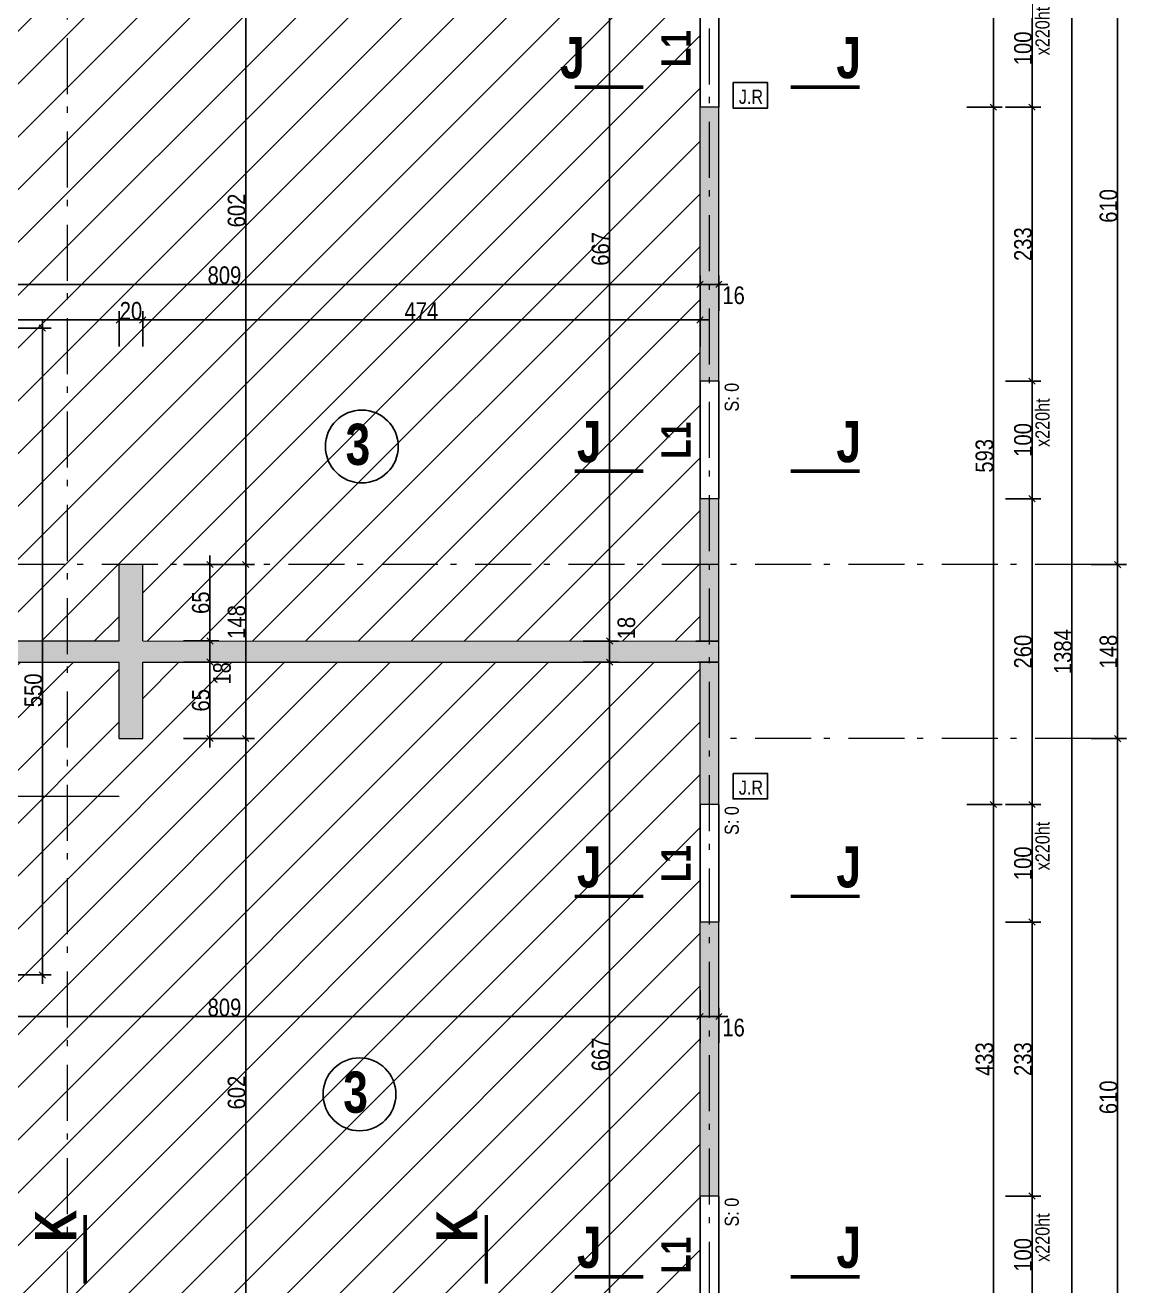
# Model space of a CAD drawing. Header units: centimetres. Extents: x -31 to 9059, y 2319 to 6519.
# Drawn here: x 7041 to 7980, y 3678 to 4750 of the extents above; entities that cross this region are included whole.
import ezdxf
from ezdxf.enums import TextEntityAlignment as Align

# ---------------------------------------------------------------- set-up
doc = ezdxf.new("R2010")
doc.units = ezdxf.units.CM
doc.header["$LTSCALE"] = 12.7
doc.header["$PDMODE"] = 1
doc.header["$PDSIZE"] = -2
doc.linetypes.add('Style de ligne -6', pattern=[2.08328, 1.25, -0.41656, 0.13886, -0.27786])
for name, color, linetype in [('01_cote_gen', 4, 'Continuous'), ('01_linteaux', 2, 'Continuous'), ('01_poch_BN', 9, 'Continuous'), ('01_poch_murs', 253, 'Continuous'), ('01_poch_poteaux', 250, 'Continuous'), ('01_texte', 230, 'Continuous'), ('AA_COTES', 2, 'Continuous')]:
    doc.layers.add(name, color=color, linetype=linetype)
doc.layers.add('01_murs_coup', color=5, linetype='Continuous', lineweight=60)
doc.layers.add('B Général', color=7, linetype='Continuous', lineweight=5)
doc.styles.add('ARIAL NA', font='ARIALN.TTF')
doc.styles.add('impact', font='impact.ttf')
doc.styles.add('STYLE2', font='ARIALN.TTF')
doc.dimstyles.new('JB50', dxfattribs={"dimscale": 0.1, "dimtxt": 150, "dimasz": 15, "dimexe": 0.1, "dimexo": 0.1, "dimgap": 0.09, "dimtad": 1, "dimdec": 1, "dimdsep": 46, "dimtxsty": 'STYLE2', "dimblk1": 'BOND_G', "dimblk2": 'BOND_D', "dimsah": 1, "dimcen": 1.5, "dimdle": 0.01, "dimse1": 1, "dimse2": 1, "dimclrd": 4, "dimclre": 2, "dimclrt": 6, "dimazin": 2, "dimtfac": 2.333333, "dimtdec": 1, "dimtix": 1, "dimtmove": 2, "dimatfit": 3, "dimldrblk": 'BOND_G', "dimfxl": 1, "dimtolj": 1, "dimtzin": 0, "dimarcsym": 0})

# ---------------------------------------------------------------- blocks, each defined once
blk = doc.blocks.new('BOND_G')
at = {"layer": 'AA_COTES', "color": 0}
for p, q in [((0, -5), (0, 15)), ((5, 0), (-5, 0)), ((1.77, 1.77), (-1.77, -1.77))]:
    blk.add_line(p, q, dxfattribs=at)
blk = doc.blocks.new('BOND_D')
at = {"layer": 'AA_COTES', "color": 0}
for p, q in [((5, 0), (-5, 0)), ((-1.77, -1.77), (1.77, 1.77)), ((0, 5), (0, -15))]:
    blk.add_line(p, q, dxfattribs=at)
blk = doc.blocks.new('*D1116')
at = {"layer": '01_cote_gen', "color": 4, "lineweight": -2, "transparency": 16777216}
blk.add_line((7897.4, 4778.8), (7897.4, 4681.8), dxfattribs=at)
at = {"layer": 'Defpoints', "color": 0, "transparency": 16777216}
for p in [(7725.4, 4780.3), (7725.4, 4680.3), (7897.4, 4680.3)]:
    blk.add_point(p, dxfattribs=at)
at = {"layer": '01_cote_gen', "color": 4, "lineweight": -2, "transparency": 16777216, "xscale": 1.5, "yscale": 1.5, "zscale": 1.5}
for name, p, rotation in [('BOND_G', (7897.4, 4780.3), 90), ('BOND_D', (7897.4, 4680.3), 270)]:
    blk.add_blockref(name, p, dxfattribs=dict(at, rotation=rotation))
at = {"layer": '01_cote_gen', "color": 6, "transparency": 16777216, "insert": (7889.7, 4730.3), "char_height": 15, "attachment_point": 5, "rotation": 90, "style": 'STYLE2'}
blk.add_mtext('\\A1;100', dxfattribs=at)
blk = doc.blocks.new('*D1117')
at = {"layer": '01_cote_gen', "color": 4, "lineweight": -2, "transparency": 16777216}
blk.add_line((7897.4, 4678.8), (7897.4, 4448.8), dxfattribs=at)
at = {"layer": 'Defpoints', "color": 0, "transparency": 16777216}
for p in [(7725.4, 4680.3), (7725.4, 4447.3), (7897.4, 4447.3)]:
    blk.add_point(p, dxfattribs=at)
at = {"layer": '01_cote_gen', "color": 4, "lineweight": -2, "transparency": 16777216, "xscale": 1.5, "yscale": 1.5, "zscale": 1.5}
for name, p, rotation in [('BOND_G', (7897.4, 4680.3), 90), ('BOND_D', (7897.4, 4447.3), 270)]:
    blk.add_blockref(name, p, dxfattribs=dict(at, rotation=rotation))
at = {"layer": '01_cote_gen', "color": 6, "transparency": 16777216, "insert": (7889.7, 4563.8), "char_height": 15, "attachment_point": 5, "rotation": 90, "style": 'STYLE2'}
blk.add_mtext('\\A1;233', dxfattribs=at)
blk = doc.blocks.new('*D1118')
at = {"layer": '01_cote_gen', "color": 4, "lineweight": -2, "transparency": 16777216}
blk.add_line((7897.4, 4445.8), (7897.4, 4348.8), dxfattribs=at)
at = {"layer": 'Defpoints', "color": 0, "transparency": 16777216}
for p in [(7725.4, 4447.3), (7725.4, 4347.3), (7897.4, 4347.3)]:
    blk.add_point(p, dxfattribs=at)
at = {"layer": '01_cote_gen', "color": 4, "lineweight": -2, "transparency": 16777216, "xscale": 1.5, "yscale": 1.5, "zscale": 1.5}
for name, p, rotation in [('BOND_G', (7897.4, 4447.3), 90), ('BOND_D', (7897.4, 4347.3), 270)]:
    blk.add_blockref(name, p, dxfattribs=dict(at, rotation=rotation))
at = {"layer": '01_cote_gen', "color": 6, "transparency": 16777216, "insert": (7889.7, 4397.3), "char_height": 15, "attachment_point": 5, "rotation": 90, "style": 'STYLE2'}
blk.add_mtext('\\A1;100', dxfattribs=at)
blk = doc.blocks.new('*D1119')
at = {"layer": '01_cote_gen', "color": 4, "lineweight": -2, "transparency": 16777216}
blk.add_line((7897.4, 4345.8), (7897.4, 4088.8), dxfattribs=at)
at = {"layer": 'Defpoints', "color": 0, "transparency": 16777216}
for p in [(7725.4, 4347.3), (7717.4, 4087.3), (7897.4, 4087.3)]:
    blk.add_point(p, dxfattribs=at)
at = {"layer": '01_cote_gen', "color": 4, "lineweight": -2, "transparency": 16777216, "xscale": 1.5, "yscale": 1.5, "zscale": 1.5}
for name, p, rotation in [('BOND_G', (7897.4, 4347.3), 90), ('BOND_D', (7897.4, 4087.3), 270)]:
    blk.add_blockref(name, p, dxfattribs=dict(at, rotation=rotation))
at = {"layer": '01_cote_gen', "color": 6, "transparency": 16777216, "insert": (7889.7, 4217.3), "char_height": 15, "attachment_point": 5, "rotation": 90, "style": 'STYLE2'}
blk.add_mtext('\\A1;260', dxfattribs=at)
blk = doc.blocks.new('*D1120')
at = {"layer": '01_cote_gen', "color": 4, "lineweight": -2, "transparency": 16777216}
blk.add_line((7897.4, 4085.8), (7897.4, 3988.8), dxfattribs=at)
at = {"layer": 'Defpoints', "color": 0, "transparency": 16777216}
for p in [(7717.4, 4087.3), (7725.4, 3987.3), (7897.4, 3987.3)]:
    blk.add_point(p, dxfattribs=at)
at = {"layer": '01_cote_gen', "color": 4, "lineweight": -2, "transparency": 16777216, "xscale": 1.5, "yscale": 1.5, "zscale": 1.5}
for name, p, rotation in [('BOND_G', (7897.4, 4087.3), 90), ('BOND_D', (7897.4, 3987.3), 270)]:
    blk.add_blockref(name, p, dxfattribs=dict(at, rotation=rotation))
at = {"layer": '01_cote_gen', "color": 6, "transparency": 16777216, "insert": (7889.7, 4037.3), "char_height": 15, "attachment_point": 5, "rotation": 90, "style": 'STYLE2'}
blk.add_mtext('\\A1;100', dxfattribs=at)
blk = doc.blocks.new('*D1121')
at = {"layer": '01_cote_gen', "color": 4, "lineweight": -2, "transparency": 16777216}
blk.add_line((7897.4, 3985.8), (7897.4, 3755.8), dxfattribs=at)
at = {"layer": 'Defpoints', "color": 0, "transparency": 16777216}
for p in [(7725.4, 3987.3), (7725.4, 3754.3), (7897.4, 3754.3)]:
    blk.add_point(p, dxfattribs=at)
at = {"layer": '01_cote_gen', "color": 4, "lineweight": -2, "transparency": 16777216, "xscale": 1.5, "yscale": 1.5, "zscale": 1.5}
for name, p, rotation in [('BOND_G', (7897.4, 3987.3), 90), ('BOND_D', (7897.4, 3754.3), 270)]:
    blk.add_blockref(name, p, dxfattribs=dict(at, rotation=rotation))
at = {"layer": '01_cote_gen', "color": 6, "transparency": 16777216, "insert": (7889.7, 3870.8), "char_height": 15, "attachment_point": 5, "rotation": 90, "style": 'STYLE2'}
blk.add_mtext('\\A1;233', dxfattribs=at)
blk = doc.blocks.new('*D1122')
at = {"layer": '01_cote_gen', "color": 4, "lineweight": -2, "transparency": 16777216}
blk.add_line((7897.4, 3752.8), (7897.4, 3655.8), dxfattribs=at)
at = {"layer": 'Defpoints', "color": 0, "transparency": 16777216}
for p in [(7725.4, 3754.3), (7725.4, 3654.3), (7897.4, 3654.3)]:
    blk.add_point(p, dxfattribs=at)
at = {"layer": '01_cote_gen', "color": 4, "lineweight": -2, "transparency": 16777216, "xscale": 1.5, "yscale": 1.5, "zscale": 1.5}
for name, p, rotation in [('BOND_G', (7897.4, 3754.3), 90), ('BOND_D', (7897.4, 3654.3), 270)]:
    blk.add_blockref(name, p, dxfattribs=dict(at, rotation=rotation))
at = {"layer": '01_cote_gen', "color": 6, "transparency": 16777216, "insert": (7889.7, 3704.3), "char_height": 15, "attachment_point": 5, "rotation": 90, "style": 'STYLE2'}
blk.add_mtext('\\A1;100', dxfattribs=at)
blk = doc.blocks.new('*D1124')
at = {"layer": '01_cote_gen', "color": 4, "lineweight": -2, "transparency": 16777216}
blk.add_line((7931.3, 4907.8), (7931.3, 3526.8), dxfattribs=at)
at = {"layer": 'Defpoints', "color": 0, "transparency": 16777216}
for p in [(7874.9, 4909.3), (7874.9, 3525.3), (7931.3, 3525.3)]:
    blk.add_point(p, dxfattribs=at)
at = {"layer": '01_cote_gen', "color": 4, "lineweight": -2, "transparency": 16777216, "xscale": 1.5, "yscale": 1.5, "zscale": 1.5}
for name, p, rotation in [('BOND_G', (7931.3, 4909.3), 90), ('BOND_D', (7931.3, 3525.3), 270)]:
    blk.add_blockref(name, p, dxfattribs=dict(at, rotation=rotation))
at = {"layer": '01_cote_gen', "color": 6, "transparency": 16777216, "insert": (7923.7, 4217.3), "char_height": 15, "attachment_point": 5, "rotation": 90, "style": 'STYLE2'}
blk.add_mtext('\\A1;1384', dxfattribs=at)
blk = doc.blocks.new('*D1177')
at = {"layer": '01_cote_gen', "color": 4, "lineweight": -2, "transparency": 16777216}
blk.add_line((6807.5, 4499.4), (7119.5, 4499.4), dxfattribs=at)
at = {"layer": 'Defpoints', "color": 0, "transparency": 16777216}
for p in [(7121, 4499.4), (6806, 4476.9), (7121, 4261.1)]:
    blk.add_point(p, dxfattribs=at)
at = {"layer": '01_cote_gen', "color": 4, "lineweight": -2, "transparency": 16777216, "xscale": 1.5, "yscale": 1.5, "zscale": 1.5, "rotation": 180}
blk.add_blockref('BOND_G', (6806, 4499.4), dxfattribs=at)
at = {"layer": '01_cote_gen', "color": 4, "lineweight": -2, "transparency": 16777216, "xscale": 1.5, "yscale": 1.5, "zscale": 1.5}
blk.add_blockref('BOND_D', (7121, 4499.4), dxfattribs=at)
at = {"layer": '01_cote_gen', "color": 6, "transparency": 16777216, "insert": (6963.5, 4507), "char_height": 15, "attachment_point": 5, "style": 'STYLE2'}
blk.add_mtext('\\A1;315', dxfattribs=at)
blk = doc.blocks.new('*D1178')
at = {"layer": '01_cote_gen', "color": 4, "lineweight": -2, "transparency": 16777216}
blk.add_line((7122.5, 4499.4), (7139.5, 4499.4), dxfattribs=at)
at = {"layer": 'Defpoints', "color": 0, "transparency": 16777216}
for p in [(7121, 4491.9), (7141, 4499.4), (7141, 4261.1)]:
    blk.add_point(p, dxfattribs=at)
at = {"layer": '01_cote_gen', "color": 4, "lineweight": -2, "transparency": 16777216, "xscale": 1.5, "yscale": 1.5, "zscale": 1.5, "rotation": 180}
blk.add_blockref('BOND_G', (7121, 4499.4), dxfattribs=at)
at = {"layer": '01_cote_gen', "color": 4, "lineweight": -2, "transparency": 16777216, "xscale": 1.5, "yscale": 1.5, "zscale": 1.5}
blk.add_blockref('BOND_D', (7141, 4499.4), dxfattribs=at)
at = {"layer": '01_cote_gen', "color": 6, "transparency": 16777216, "insert": (7131, 4507), "char_height": 15, "attachment_point": 5, "style": 'STYLE2'}
blk.add_mtext('\\A1;20', dxfattribs=at)
blk = doc.blocks.new('*D1179')
at = {"layer": '01_cote_gen', "color": 4, "lineweight": -2, "transparency": 16777216}
blk.add_line((7142.5, 4499.4), (7613.5, 4499.4), dxfattribs=at)
at = {"layer": 'Defpoints', "color": 0, "transparency": 16777216}
for p in [(7615, 4499.4), (7141, 4476.9), (7615, 4476.9)]:
    blk.add_point(p, dxfattribs=at)
at = {"layer": '01_cote_gen', "color": 4, "lineweight": -2, "transparency": 16777216, "xscale": 1.5, "yscale": 1.5, "zscale": 1.5, "rotation": 180}
blk.add_blockref('BOND_G', (7141, 4499.4), dxfattribs=at)
at = {"layer": '01_cote_gen', "color": 4, "lineweight": -2, "transparency": 16777216, "xscale": 1.5, "yscale": 1.5, "zscale": 1.5}
blk.add_blockref('BOND_D', (7615, 4499.4), dxfattribs=at)
at = {"layer": '01_cote_gen', "color": 6, "transparency": 16777216, "insert": (7378, 4506.9), "char_height": 15, "attachment_point": 5, "style": 'STYLE2'}
blk.add_mtext('\\A1;474', dxfattribs=at)
blk = doc.blocks.new('*D1213')
at = {"layer": '01_cote_gen', "color": 4, "lineweight": -2, "transparency": 16777216}
blk.add_line((7538.1, 4891.8), (7538.1, 4227.8), dxfattribs=at)
at = {"layer": 'Defpoints', "color": 0, "transparency": 16777216}
for p in [(7568.4, 4893.3), (7502.3, 4226.3), (7538.1, 4226.3)]:
    blk.add_point(p, dxfattribs=at)
at = {"layer": '01_cote_gen', "color": 4, "lineweight": -2, "transparency": 16777216, "xscale": 1.5, "yscale": 1.5, "zscale": 1.5}
for name, p, rotation in [('BOND_G', (7538.1, 4893.3), 90), ('BOND_D', (7538.1, 4226.3), 270)]:
    blk.add_blockref(name, p, dxfattribs=dict(at, rotation=rotation))
at = {"layer": '01_cote_gen', "color": 6, "transparency": 16777216, "insert": (7530.4, 4559.8), "char_height": 15, "attachment_point": 5, "rotation": 90, "style": 'STYLE2'}
blk.add_mtext('\\A1;667', dxfattribs=at)
blk = doc.blocks.new('*D1214')
at = {"layer": '01_cote_gen', "color": 4, "lineweight": -2, "transparency": 16777216}
blk.add_line((7538.1, 4224.8), (7538.1, 4209.8), dxfattribs=at)
at = {"layer": 'Defpoints', "color": 0, "transparency": 16777216}
for p in [(7502.3, 4226.3), (7460.7, 4208.3), (7538.1, 4208.3)]:
    blk.add_point(p, dxfattribs=at)
at = {"layer": '01_cote_gen', "color": 4, "lineweight": -2, "transparency": 16777216, "xscale": 1.5, "yscale": 1.5, "zscale": 1.5}
for name, p, rotation in [('BOND_G', (7538.1, 4226.3), 90), ('BOND_D', (7538.1, 4208.3), 270)]:
    blk.add_blockref(name, p, dxfattribs=dict(at, rotation=rotation))
at = {"layer": '01_cote_gen', "color": 6, "transparency": 16777216, "insert": (7552.4, 4237.3), "char_height": 15, "attachment_point": 5, "rotation": 90, "style": 'STYLE2'}
blk.add_mtext('\\A1;18', dxfattribs=at)
blk = doc.blocks.new('*D1215')
at = {"layer": '01_cote_gen', "color": 4, "lineweight": -2, "transparency": 16777216}
blk.add_line((7538.1, 4206.8), (7538.1, 3542.8), dxfattribs=at)
at = {"layer": 'Defpoints', "color": 0, "transparency": 16777216}
for p in [(7460.7, 4208.3), (7521.4, 3541.3), (7538.1, 3541.3)]:
    blk.add_point(p, dxfattribs=at)
at = {"layer": '01_cote_gen', "color": 4, "lineweight": -2, "transparency": 16777216, "xscale": 1.5, "yscale": 1.5, "zscale": 1.5}
for name, p, rotation in [('BOND_G', (7538.1, 4208.3), 90), ('BOND_D', (7538.1, 3541.3), 270)]:
    blk.add_blockref(name, p, dxfattribs=dict(at, rotation=rotation))
at = {"layer": '01_cote_gen', "color": 6, "transparency": 16777216, "insert": (7530.4, 3874.8), "char_height": 15, "attachment_point": 5, "rotation": 90, "style": 'STYLE2'}
blk.add_mtext('\\A1;667', dxfattribs=at)
blk = doc.blocks.new('*D1217')
at = {"layer": '01_cote_gen', "color": 4, "lineweight": -2, "transparency": 16777216}
blk.add_line((7228.6, 4891.9), (7228.6, 4292.9), dxfattribs=at)
at = {"layer": 'Defpoints', "color": 0, "transparency": 16777216}
for p in [(7181.5, 4893.4), (7141, 4291.4), (7228.6, 4291.4)]:
    blk.add_point(p, dxfattribs=at)
at = {"layer": '01_cote_gen', "color": 4, "lineweight": -2, "transparency": 16777216, "xscale": 1.5, "yscale": 1.5, "zscale": 1.5}
for name, p, rotation in [('BOND_G', (7228.6, 4893.4), 90), ('BOND_D', (7228.6, 4291.4), 270)]:
    blk.add_blockref(name, p, dxfattribs=dict(at, rotation=rotation))
at = {"layer": '01_cote_gen', "color": 6, "transparency": 16777216, "insert": (7220.9, 4592.4), "char_height": 15, "attachment_point": 5, "rotation": 90, "style": 'STYLE2'}
blk.add_mtext('\\A1;602', dxfattribs=at)
blk = doc.blocks.new('*D1218')
at = {"layer": '01_cote_gen', "color": 4, "lineweight": -2, "transparency": 16777216}
blk.add_line((7198.2, 4289.9), (7198.2, 4227.9), dxfattribs=at)
at = {"layer": 'Defpoints', "color": 0, "transparency": 16777216}
for p in [(7175.7, 4291.4), (7175.7, 4226.4), (7198.2, 4226.4)]:
    blk.add_point(p, dxfattribs=at)
at = {"layer": '01_cote_gen', "color": 4, "lineweight": -2, "transparency": 16777216, "xscale": 1.5, "yscale": 1.5, "zscale": 1.5}
for name, p, rotation in [('BOND_G', (7198.2, 4291.4), 90), ('BOND_D', (7198.2, 4226.4), 270)]:
    blk.add_blockref(name, p, dxfattribs=dict(at, rotation=rotation))
at = {"layer": '01_cote_gen', "color": 6, "transparency": 16777216, "insert": (7190.5, 4258.9), "char_height": 15, "attachment_point": 5, "rotation": 90, "style": 'STYLE2'}
blk.add_mtext('\\A1;65', dxfattribs=at)
blk = doc.blocks.new('*D1219')
at = {"layer": '01_cote_gen', "color": 4, "lineweight": -2, "transparency": 16777216}
blk.add_line((7198.2, 4224.9), (7198.2, 4209.9), dxfattribs=at)
at = {"layer": 'Defpoints', "color": 0, "transparency": 16777216}
for p in [(7175.7, 4226.4), (7175.7, 4208.4), (7198.2, 4208.4)]:
    blk.add_point(p, dxfattribs=at)
at = {"layer": '01_cote_gen', "color": 4, "lineweight": -2, "transparency": 16777216, "xscale": 1.5, "yscale": 1.5, "zscale": 1.5}
for name, p, rotation in [('BOND_G', (7198.2, 4226.4), 90), ('BOND_D', (7198.2, 4208.4), 270)]:
    blk.add_blockref(name, p, dxfattribs=dict(at, rotation=rotation))
at = {"layer": '01_cote_gen', "color": 6, "transparency": 16777216, "insert": (7208.5, 4198.8), "char_height": 15, "attachment_point": 5, "rotation": 90, "style": 'STYLE2'}
blk.add_mtext('\\A1;18', dxfattribs=at)
blk = doc.blocks.new('*D1220')
at = {"layer": '01_cote_gen', "color": 4, "lineweight": -2, "transparency": 16777216}
blk.add_line((7198.2, 4206.9), (7198.2, 4144.9), dxfattribs=at)
at = {"layer": 'Defpoints', "color": 0, "transparency": 16777216}
for p in [(7175.7, 4208.4), (7175.7, 4143.4), (7198.2, 4143.4)]:
    blk.add_point(p, dxfattribs=at)
at = {"layer": '01_cote_gen', "color": 4, "lineweight": -2, "transparency": 16777216, "xscale": 1.5, "yscale": 1.5, "zscale": 1.5}
for name, p, rotation in [('BOND_G', (7198.2, 4208.4), 90), ('BOND_D', (7198.2, 4143.4), 270)]:
    blk.add_blockref(name, p, dxfattribs=dict(at, rotation=rotation))
at = {"layer": '01_cote_gen', "color": 6, "transparency": 16777216, "insert": (7190.5, 4175.9), "char_height": 15, "attachment_point": 5, "rotation": 90, "style": 'STYLE2'}
blk.add_mtext('\\A1;65', dxfattribs=at)
blk = doc.blocks.new('*D1221')
at = {"layer": '01_cote_gen', "color": 4, "lineweight": -2, "transparency": 16777216}
blk.add_line((7228.6, 4141.9), (7228.6, 3542.8), dxfattribs=at)
at = {"layer": 'Defpoints', "color": 0, "transparency": 16777216}
for p in [(7206.1, 4143.4), (7228.6, 3541.3), (7280.1, 3541.3)]:
    blk.add_point(p, dxfattribs=at)
at = {"layer": '01_cote_gen', "color": 4, "lineweight": -2, "transparency": 16777216, "xscale": 1.5, "yscale": 1.5, "zscale": 1.5}
for name, p, rotation in [('BOND_G', (7228.6, 4143.4), 90), ('BOND_D', (7228.6, 3541.3), 270)]:
    blk.add_blockref(name, p, dxfattribs=dict(at, rotation=rotation))
at = {"layer": '01_cote_gen', "color": 6, "transparency": 16777216, "insert": (7220.9, 3842.3), "char_height": 15, "attachment_point": 5, "rotation": 90, "style": 'STYLE2'}
blk.add_mtext('\\A1;602', dxfattribs=at)
blk = doc.blocks.new('*D1624')
at = {"layer": '01_cote_gen', "color": 4, "lineweight": -2, "transparency": 16777216}
blk.add_line((7228.6, 4289.9), (7228.6, 4144.9), dxfattribs=at)
at = {"layer": 'Defpoints', "color": 0, "transparency": 16777216}
for p in [(7216.1, 4291.4), (7216.1, 4143.4), (7228.6, 4143.4)]:
    blk.add_point(p, dxfattribs=at)
at = {"layer": '01_cote_gen', "color": 4, "lineweight": -2, "transparency": 16777216, "xscale": 1.5, "yscale": 1.5, "zscale": 1.5}
for name, p, rotation in [('BOND_G', (7228.6, 4291.4), 90), ('BOND_D', (7228.6, 4143.4), 270)]:
    blk.add_blockref(name, p, dxfattribs=dict(at, rotation=rotation))
at = {"layer": '01_cote_gen', "color": 6, "transparency": 16777216, "insert": (7220.9, 4242.5), "char_height": 15, "attachment_point": 5, "rotation": 90, "style": 'STYLE2'}
blk.add_mtext('\\A1;148', dxfattribs=at)
blk = doc.blocks.new('*D1625')
at = {"layer": '01_cote_gen', "color": 4, "lineweight": -2, "transparency": 16777216}
blk.add_line((6807.5, 4529.6), (7613.5, 4529.6), dxfattribs=at)
at = {"layer": 'Defpoints', "color": 0, "transparency": 16777216}
for p in [(7615, 4529.6), (6806, 4522.1), (7615, 4522.1)]:
    blk.add_point(p, dxfattribs=at)
at = {"layer": '01_cote_gen', "color": 4, "lineweight": -2, "transparency": 16777216, "xscale": 1.5, "yscale": 1.5, "zscale": 1.5, "rotation": 180}
blk.add_blockref('BOND_G', (6806, 4529.6), dxfattribs=at)
at = {"layer": '01_cote_gen', "color": 4, "lineweight": -2, "transparency": 16777216, "xscale": 1.5, "yscale": 1.5, "zscale": 1.5}
blk.add_blockref('BOND_D', (7615, 4529.6), dxfattribs=at)
at = {"layer": '01_cote_gen', "color": 6, "transparency": 16777216, "insert": (7210.5, 4537.3), "char_height": 15, "attachment_point": 5, "style": 'STYLE2'}
blk.add_mtext('\\A1;809', dxfattribs=at)
blk = doc.blocks.new('*D1626')
at = {"layer": '01_cote_gen', "color": 4, "lineweight": -2, "transparency": 16777216}
blk.add_line((7616.5, 4529.6), (7629.5, 4529.6), dxfattribs=at)
at = {"layer": 'Defpoints', "color": 0, "transparency": 16777216}
for p in [(7631, 4529.6), (7631, 4516.1), (7615, 4507.1)]:
    blk.add_point(p, dxfattribs=at)
at = {"layer": '01_cote_gen', "color": 4, "lineweight": -2, "transparency": 16777216, "xscale": 1.5, "yscale": 1.5, "zscale": 1.5, "rotation": 180}
blk.add_blockref('BOND_G', (7615, 4529.6), dxfattribs=at)
at = {"layer": '01_cote_gen', "color": 4, "lineweight": -2, "transparency": 16777216, "xscale": 1.5, "yscale": 1.5, "zscale": 1.5}
blk.add_blockref('BOND_D', (7631, 4529.6), dxfattribs=at)
at = {"layer": '01_cote_gen', "color": 6, "transparency": 16777216, "insert": (7643.5, 4520.2), "char_height": 15, "attachment_point": 5, "style": 'STYLE2'}
blk.add_mtext('\\A1;16', dxfattribs=at)
blk = doc.blocks.new('*D1636')
at = {"layer": '01_cote_gen', "color": 4, "lineweight": -2, "transparency": 16777216}
blk.add_line((7613.5, 3907), (6807.5, 3907), dxfattribs=at)
at = {"layer": 'Defpoints', "color": 0, "transparency": 16777216}
for p in [(6806, 4134.4), (7615, 3925.2), (6806, 3907)]:
    blk.add_point(p, dxfattribs=at)
at = {"layer": '01_cote_gen', "color": 4, "lineweight": -2, "transparency": 16777216, "xscale": 1.5, "yscale": 1.5, "zscale": 1.5, "rotation": 180}
blk.add_blockref('BOND_D', (6806, 3907), dxfattribs=at)
at = {"layer": '01_cote_gen', "color": 4, "lineweight": -2, "transparency": 16777216, "xscale": 1.5, "yscale": 1.5, "zscale": 1.5}
blk.add_blockref('BOND_G', (7615, 3907), dxfattribs=at)
at = {"layer": '01_cote_gen', "color": 6, "transparency": 16777216, "insert": (7210.5, 3914.6), "char_height": 15, "attachment_point": 5, "style": 'STYLE2'}
blk.add_mtext('\\A1;809', dxfattribs=at)
blk = doc.blocks.new('*D1641')
at = {"layer": '01_cote_gen', "color": 4, "lineweight": -2, "transparency": 16777216}
blk.add_line((7616.5, 3907), (7629.5, 3907), dxfattribs=at)
at = {"layer": 'Defpoints', "color": 0, "transparency": 16777216}
for p in [(7631, 3907), (7631, 3893.5), (7615, 3884.5)]:
    blk.add_point(p, dxfattribs=at)
at = {"layer": '01_cote_gen', "color": 4, "lineweight": -2, "transparency": 16777216, "xscale": 1.5, "yscale": 1.5, "zscale": 1.5, "rotation": 180}
blk.add_blockref('BOND_G', (7615, 3907), dxfattribs=at)
at = {"layer": '01_cote_gen', "color": 4, "lineweight": -2, "transparency": 16777216, "xscale": 1.5, "yscale": 1.5, "zscale": 1.5}
blk.add_blockref('BOND_D', (7631, 3907), dxfattribs=at)
at = {"layer": '01_cote_gen', "color": 6, "transparency": 16777216, "insert": (7643.5, 3897.5), "char_height": 15, "attachment_point": 5, "style": 'STYLE2'}
blk.add_mtext('\\A1;16', dxfattribs=at)
blk = doc.blocks.new('*D1986')
at = {"layer": '01_cote_gen', "color": 4, "lineweight": -2, "transparency": 16777216}
blk.add_line((7864.5, 4907.8), (7864.5, 4681.8), dxfattribs=at)
at = {"layer": 'Defpoints', "color": 0, "transparency": 16777216}
for p in [(7631, 4909.3), (7631, 4680.3), (7864.5, 4680.3)]:
    blk.add_point(p, dxfattribs=at)
at = {"layer": '01_cote_gen', "color": 4, "lineweight": -2, "transparency": 16777216, "xscale": 1.5, "yscale": 1.5, "zscale": 1.5}
for name, p, rotation in [('BOND_G', (7864.5, 4909.3), 90), ('BOND_D', (7864.5, 4680.3), 270)]:
    blk.add_blockref(name, p, dxfattribs=dict(at, rotation=rotation))
at = {"layer": '01_cote_gen', "color": 6, "transparency": 16777216, "insert": (7856.9, 4794.8), "char_height": 15, "attachment_point": 5, "rotation": 90, "style": 'STYLE2'}
blk.add_mtext('\\A1;229', dxfattribs=at)
blk = doc.blocks.new('*D1987')
at = {"layer": '01_cote_gen', "color": 4, "lineweight": -2, "transparency": 16777216}
blk.add_line((7864.5, 4678.8), (7864.5, 4088.8), dxfattribs=at)
at = {"layer": 'Defpoints', "color": 0, "transparency": 16777216}
for p in [(7631, 4680.3), (7615, 4087.3), (7864.5, 4087.3)]:
    blk.add_point(p, dxfattribs=at)
at = {"layer": '01_cote_gen', "color": 4, "lineweight": -2, "transparency": 16777216, "xscale": 1.5, "yscale": 1.5, "zscale": 1.5}
for name, p, rotation in [('BOND_G', (7864.5, 4680.3), 90), ('BOND_D', (7864.5, 4087.3), 270)]:
    blk.add_blockref(name, p, dxfattribs=dict(at, rotation=rotation))
at = {"layer": '01_cote_gen', "color": 6, "transparency": 16777216, "insert": (7856.9, 4383.8), "char_height": 15, "attachment_point": 5, "rotation": 90, "style": 'STYLE2'}
blk.add_mtext('\\A1;593', dxfattribs=at)
blk = doc.blocks.new('*D1988')
at = {"layer": '01_cote_gen', "color": 4, "lineweight": -2, "transparency": 16777216}
blk.add_line((7864.5, 4085.8), (7864.5, 3655.8), dxfattribs=at)
at = {"layer": 'Defpoints', "color": 0, "transparency": 16777216}
for p in [(7842, 4087.3), (7631, 3654.3), (7864.5, 3654.3)]:
    blk.add_point(p, dxfattribs=at)
at = {"layer": '01_cote_gen', "color": 4, "lineweight": -2, "transparency": 16777216, "xscale": 1.5, "yscale": 1.5, "zscale": 1.5}
for name, p, rotation in [('BOND_G', (7864.5, 4087.3), 90), ('BOND_D', (7864.5, 3654.3), 270)]:
    blk.add_blockref(name, p, dxfattribs=dict(at, rotation=rotation))
at = {"layer": '01_cote_gen', "color": 6, "transparency": 16777216, "insert": (7856.9, 3870.8), "char_height": 15, "attachment_point": 5, "rotation": 90, "style": 'STYLE2'}
blk.add_mtext('\\A1;433', dxfattribs=at)
blk = doc.blocks.new('*D2038')
at = {"layer": '01_cote_gen', "color": 4, "lineweight": -2, "transparency": 16777216}
blk.add_line((7970.1, 4899.8), (7970.1, 4292.8), dxfattribs=at)
at = {"layer": 'Defpoints', "color": 0, "transparency": 16777216}
for p in [(7991, 4901.3), (7970.1, 4291.3), (7991, 4291.3)]:
    blk.add_point(p, dxfattribs=at)
at = {"layer": '01_cote_gen', "color": 4, "lineweight": -2, "transparency": 16777216, "xscale": 1.5, "yscale": 1.5, "zscale": 1.5}
for name, p, rotation in [('BOND_G', (7970.1, 4901.3), 90), ('BOND_D', (7970.1, 4291.3), 270)]:
    blk.add_blockref(name, p, dxfattribs=dict(at, rotation=rotation))
at = {"layer": '01_cote_gen', "color": 6, "transparency": 16777216, "insert": (7962.4, 4596.3), "char_height": 15, "attachment_point": 5, "rotation": 90, "style": 'STYLE2'}
blk.add_mtext('\\A1;610', dxfattribs=at)
blk = doc.blocks.new('*D2040')
at = {"layer": '01_poch_poteaux', "color": 4, "lineweight": -2, "transparency": 16777216}
blk.add_line((7970.1, 4289.8), (7970.1, 4144.8), dxfattribs=at)
at = {"layer": 'Defpoints', "color": 0, "transparency": 16777216}
for p in [(7956, 4291.3), (7956, 4143.3), (7970.1, 4143.3)]:
    blk.add_point(p, dxfattribs=at)
at = {"layer": '01_poch_poteaux', "color": 4, "lineweight": -2, "transparency": 16777216, "xscale": 1.5, "yscale": 1.5, "zscale": 1.5}
for name, p, rotation in [('BOND_G', (7970.1, 4291.3), 90), ('BOND_D', (7970.1, 4143.3), 270)]:
    blk.add_blockref(name, p, dxfattribs=dict(at, rotation=rotation))
at = {"layer": '01_poch_poteaux', "color": 6, "transparency": 16777216, "insert": (7962.4, 4217.3), "char_height": 15, "attachment_point": 5, "rotation": 90, "style": 'STYLE2'}
blk.add_mtext('\\A1;148', dxfattribs=at)
blk = doc.blocks.new('*D2041')
at = {"layer": '01_poch_poteaux', "color": 4, "lineweight": -2, "transparency": 16777216}
blk.add_line((7970.1, 4141.8), (7970.1, 3534.8), dxfattribs=at)
at = {"layer": 'Defpoints', "color": 0, "transparency": 16777216}
for p in [(7947.7, 4143.3), (7799.5, 3533.3), (7970.1, 3533.3)]:
    blk.add_point(p, dxfattribs=at)
at = {"layer": '01_poch_poteaux', "color": 4, "lineweight": -2, "transparency": 16777216, "xscale": 1.5, "yscale": 1.5, "zscale": 1.5}
for name, p, rotation in [('BOND_G', (7970.1, 4143.3), 90), ('BOND_D', (7970.1, 3533.3), 270)]:
    blk.add_blockref(name, p, dxfattribs=dict(at, rotation=rotation))
at = {"layer": '01_poch_poteaux', "color": 6, "transparency": 16777216, "insert": (7962.4, 3838.3), "char_height": 15, "attachment_point": 5, "rotation": 90, "style": 'STYLE2'}
blk.add_mtext('\\A1;610', dxfattribs=at)
blk = doc.blocks.new('*D2344')
at = {"layer": '01_poch_BN', "color": 4, "lineweight": -2, "ltscale": 2, "transparency": 16777216}
blk.add_line((7055.7, 4490.9), (7055.7, 3943.9), dxfattribs=at)
at = {"layer": 'Defpoints', "color": 0, "ltscale": 2, "transparency": 16777216}
for p in [(7035.9, 4492.4), (7035.9, 3942.4), (7055.7, 3942.4)]:
    blk.add_point(p, dxfattribs=at)
at = {"layer": '01_poch_BN', "color": 4, "lineweight": -2, "ltscale": 2, "transparency": 16777216, "xscale": 1.5, "yscale": 1.5, "zscale": 1.5}
for name, p, rotation in [('BOND_G', (7055.7, 4492.4), 90), ('BOND_D', (7055.7, 3942.4), 270)]:
    blk.add_blockref(name, p, dxfattribs=dict(at, rotation=rotation))
at = {"layer": '01_poch_BN', "color": 6, "ltscale": 2, "transparency": 16777216, "insert": (7048, 4184.4), "char_height": 15, "attachment_point": 5, "rotation": 90, "style": 'STYLE2'}
blk.add_mtext('\\A1;550', dxfattribs=at)

msp = doc.modelspace()

# ---------------------------------------------------------------- hatches: boundary and pattern name
at = {"layer": '01_poch_murs'}
h = msp.add_hatch(dxfattribs=at)
h.set_pattern_fill('ANSI31', color=256, scale=10)
h.paths.add_polyline_path([(7077.02, 4893.39), (7000.97, 4893.39), (6811.97, 4893.41), (6797.51, 4893.41), (6797.51, 4300.39), (6805.96, 4300.39), (6805.96, 4291.31), (7077.03, 4291.31)])
h.paths.add_polyline_path([(6797.51, 4893.41), (6766.96, 4893.41), (6766.96, 4300.39), (6797.51, 4300.39)])
h.paths.add_polyline_path([(7614.97, 4780.31), (7614.97, 4893.31), (7461.97, 4893.34), (7261.97, 4893.34), (7100.97, 4893.39), (7077.02, 4893.39), (7077.03, 4291.31), (7120.97, 4291.31), (7120.97, 4291.36), (7140.97, 4291.36), (7614.97, 4291.33), (7614.97, 4347.31), (7614.97, 4447.31), (7614.97, 4680.31)])
h.paths.add_polyline_path([(7140.97, 4226.36), (7140.97, 4291.36), (7614.97, 4291.33), (7614.97, 4226.29)])
h.paths.add_polyline_path([(7120.97, 4291.31), (7077.03, 4291.31), (7077.03, 4226.36), (7120.97, 4226.36)])
h.paths.add_polyline_path([(7077.03, 4291.31), (6805.96, 4291.31), (6805.96, 4226.36), (7077.03, 4226.36)])
h.paths.add_polyline_path([(7614.97, 4087.31), (7614.97, 4208.29), (7140.97, 4208.36), (7140.97, 4143.36), (7120.97, 4143.36), (7120.97, 4208.36), (7077.03, 4208.36), (7077.04, 3541.34), (7234.97, 3541.34), (7234.97, 3541.34), (7388.97, 3541.34), (7488.97, 3541.34), (7614.97, 3541.31), (7614.97, 3654.31), (7614.97, 3754.31), (7614.97, 3987.31)])
h.paths.add_polyline_path([(7077.03, 4208.36), (6805.96, 4208.36), (6805.96, 4134.39), (6797.52, 4134.39), (6797.52, 3541.39), (6838.99, 3541.39), (7034.98, 3541.39), (7077.04, 3541.38)])
h = msp.add_hatch(color=256, dxfattribs=at)
h.dxf.hatch_style = 1
h.paths.add_polyline_path([(7630.97, 4680.31), (7614.97, 4680.31), (7614.97, 4447.31), (7630.97, 4447.31)])
h.paths.add_polyline_path([(7630.97, 4347.31), (7614.97, 4347.31), (7614.97, 4226.29), (7630.97, 4226.29)])
h.paths.add_polyline_path([(7630.97, 4208.29), (7614.97, 4208.29), (7614.97, 4087.31), (7630.97, 4087.31)])
h = msp.add_hatch(color=256, dxfattribs=at)
h.dxf.hatch_style = 1
h.paths.add_polyline_path([(7630.97, 4226.29), (7614.97, 4226.29), (7614.97, 4226.29), (7611.28, 4226.29), (7140.97, 4226.36), (7140.97, 4291.36), (7120.97, 4291.36), (7120.97, 4226.36), (6805.96, 4226.36), (6787.96, 4226.36), (6787.96, 4208.36), (6805.96, 4208.36), (7120.97, 4208.36), (7120.97, 4143.36), (7140.97, 4143.36), (7140.97, 4208.36), (7614.97, 4208.29), (7630.97, 4208.29)])
h = msp.add_hatch(color=256, dxfattribs=at)
h.dxf.hatch_style = 1
h.paths.add_polyline_path([(7630.97, 3987.31), (7614.97, 3987.31), (7614.97, 3754.31), (7630.97, 3754.31)])
h.paths.add_polyline_path([(7630.97, 3654.31), (7614.97, 3654.31), (7614.97, 3541.31), (7488.97, 3541.34), (7488.97, 3525.34), (7630.97, 3525.31)])
h.paths.add_polyline_path([(7388.97, 3541.34), (7234.97, 3541.34), (7234.97, 3525.39), (7388.97, 3525.39)])

# ---------------------------------------------------------------- linework, layer by layer
at = {"layer": '01_linteaux'}
for p, q in [((7614.97, 4780.31), (7614.97, 4680.31)), ((7630.97, 4780.31), (7630.97, 4680.31)), ((7614.97, 4447.31), (7614.97, 4347.31)), ((7630.97, 4447.31), (7630.97, 4347.31)), ((7614.97, 4087.31), (7614.97, 3987.31)), ((7630.97, 4087.31), (7630.97, 3987.31)), ((7614.97, 3754.31), (7614.97, 3654.31)), ((7630.97, 3754.31), (7630.97, 3654.31))]:
    msp.add_line(p, q, dxfattribs=at)
at = {"layer": '01_murs_coup', "linetype": 'Continuous', "lineweight": 18}
for p, q in [((7614.97, 4447.31), (7614.97, 4680.31)), ((7630.97, 4680.31), (7614.97, 4680.31)), ((7630.97, 4447.31), (7630.97, 4680.31)), ((7630.97, 4447.31), (7614.97, 4447.31)), ((7630.97, 4347.31), (7614.97, 4347.31)), ((7614.97, 4226.29), (7614.97, 4347.31)), ((7630.97, 4087.31), (7630.97, 4347.31)), ((7120.97, 4226.36), (7120.97, 4291.36)), ((7140.97, 4291.36), (7120.97, 4291.36)), ((7140.97, 4226.36), (7140.97, 4291.36)), ((6805.96, 4226.36), (7120.97, 4226.36)), ((7140.97, 4226.36), (7614.97, 4226.29)), ((6805.96, 4208.36), (7120.97, 4208.36)), ((7120.97, 4143.36), (7120.97, 4208.36)), ((7140.97, 4208.36), (7614.97, 4208.29)), ((7140.97, 4143.36), (7140.97, 4208.36)), ((7614.97, 4087.31), (7614.97, 4208.29)), ((7120.97, 4143.36), (7140.97, 4143.36)), ((6805.96, 4094.36), (7120.97, 4094.36)), ((7630.97, 4087.31), (7614.97, 4087.31)), ((7614.97, 3754.31), (7614.97, 3987.31)), ((7630.97, 3987.31), (7614.97, 3987.31)), ((7630.97, 3754.31), (7630.97, 3987.31)), ((7630.97, 3754.31), (7614.97, 3754.31))]:
    msp.add_line(p, q, dxfattribs=at)
at = {"layer": '01_poch_poteaux'}
for p, q in [((7611.28, 4226.29), (7630.97, 4226.29)), ((7614.97, 4226.29), (7630.97, 4226.29)), ((7612.97, 4208.29), (7630.97, 4208.29)), ((7614.97, 4208.29), (7630.97, 4208.29))]:
    msp.add_line(p, q, dxfattribs=at)
at = {"layer": '01_texte', "const_width": 3}
for points in [[(7566.74, 4697.22), (7508.24, 4697.22)], [(7750.65, 4697.22), (7692.15, 4697.22)], [(7566.74, 4370.69), (7508.24, 4370.69)], [(7750.65, 4370.69), (7692.15, 4370.69)], [(7566.74, 4009.17), (7508.24, 4009.17)], [(7750.65, 4009.17), (7692.15, 4009.17)], [(7092.1, 3738.24), (7092.1, 3679.74)], [(7433.23, 3738.24), (7433.23, 3679.74)], [(7566.74, 3685.62), (7508.24, 3685.62)], [(7750.65, 3685.62), (7692.15, 3685.62)]]:
    msp.add_lwpolyline(points, dxfattribs=at)
at = {"layer": '01_texte'}
for points in [[(7643.03, 4701.17), (7672.49, 4701.17), (7672.49, 4679.53), (7643.03, 4679.53)], [(7643.03, 4113.72), (7672.49, 4113.72), (7672.49, 4092.09), (7643.03, 4092.09)]]:
    msp.add_lwpolyline(points, close=True, dxfattribs=at)
for centre in [(7327.35, 4391.73), (7325.39, 3840.85)]:
    msp.add_circle(centre, 30.98, dxfattribs=at)
at = {"layer": 'B Général', "color": 1, "linetype": 'Style de ligne -6', "lineweight": 13, "ltscale": 3, "true_color": 0xff0000}
for p, q in [((7077.04, 3342.01), (7077.02, 5462.7)), ((7622.97, 3429.56), (7622.97, 5462.7)), ((7947.67, 4291.31), (2998.3, 4291.31))]:
    msp.add_line(p, q, dxfattribs=at)
at = {"layer": 'B Général', "color": 7, "linetype": 'Continuous', "lineweight": 5}
for p, q in [((7614.97, 4447.31), (7614.97, 4680.31)), ((7614.97, 3754.31), (7614.97, 3987.31))]:
    msp.add_line(p, q, dxfattribs=at)
at = {"layer": 'B Général', "color": 1, "linetype": 'Style de ligne -6', "lineweight": 13, "ltscale": 3}
msp.add_line((7947.67, 4143.31), (7630.97, 4143.31), dxfattribs=at)

# ---------------------------------------------------------------- texts
at = {"layer": '01_texte', "style": 'ARIAL NA'}
for s, p in [('x220ht', (7912.21, 4724.36)), ('S: 0', (7647.95, 4421.4)), ('x220ht', (7912.21, 4391.36)), ('S: 0', (7647.95, 4061.4)), ('x220ht', (7912.21, 4031.36)), ('S: 0', (7647.95, 3728.4)), ('x220ht', (7912.21, 3698.36))]:
    msp.add_text(s, height=12, rotation=90, dxfattribs=at).set_placement(p)
at = {"layer": '01_texte', "style": 'impact'}
for s, height, rotation, p in [('J', 35, 0, (7506.37, 4694.37)), ('L1', 25, 90, (7614.52, 4730.04)), ('J', 35, 0, (7741.4, 4694.37)), ('J', 35, 0, (7520.74, 4367.84)), ('L1', 25, 90, (7614.52, 4397.04)), ('J', 35, 0, (7741.4, 4367.84)), ('J', 35, 0, (7520.74, 4006.32)), ('L1', 25, 90, (7614.52, 4037.04)), ('J', 35, 0, (7741.4, 4006.32)), ('K', 35, 90, (7094.95, 3728.99)), ('K', 35, 90, (7436.08, 3728.99)), ('J', 35, 0, (7520.74, 3682.76)), ('J', 35, 0, (7741.4, 3682.76)), ('L1', 25, 90, (7614.52, 3704.04))]:
    msp.add_text(s, height=height, rotation=rotation, dxfattribs=at).set_placement(p, align=Align.BOTTOM_CENTER)
at = {"layer": '01_texte', "style": 'ARIAL NA'}
for p in [(7647.95, 4683.1), (7647.95, 4095.65)]:
    msp.add_text('J.R', height=12, dxfattribs=at).set_placement(p)
at = {"layer": '01_texte', "style": 'impact'}
for p in [(7324.01, 4393.61), (7322.05, 3842.73)]:
    msp.add_text('3', height=35, dxfattribs=at).set_placement(p, align=Align.MIDDLE_CENTER)

# ---------------------------------------------------------------- dimensions: what is measured, and where the dimension line sits
at = {"layer": '01_cote_gen'}
for base, p1, p2, picture, middle in [((7864.53, 4680.31), (7631, 4909.31), (7631, 4680.31), '*D1986', (7856.86, 4794.81)), ((7931.33, 3525.31), (7874.9, 4909.31), (7874.9, 3525.31), '*D1124', (7923.66, 4217.31)), ((7228.59, 4291.36), (7181.47, 4893.36), (7140.97, 4291.36), '*D1217', (7220.92, 4592.36)), ((7538.08, 4226.3), (7568.45, 4893.32), (7502.34, 4226.3), '*D1213', (7530.42, 4559.81)), ((7970.11, 4291.31), (7991, 4901.31), (7991, 4291.31), '*D2038', (7962.45, 4596.31)), ((7897.4, 4680.31), (7725.39, 4780.31), (7725.39, 4680.31), '*D1116', (7889.73, 4730.31)), ((7864.53, 4087.31), (7630.97, 4680.31), (7614.97, 4087.31), '*D1987', (7856.86, 4383.81)), ((7897.4, 4447.31), (7725.39, 4680.31), (7725.39, 4447.31), '*D1117', (7889.73, 4563.81)), ((7897.4, 4347.31), (7725.39, 4447.31), (7725.39, 4347.31), '*D1118', (7889.73, 4397.31)), ((7897.4, 4087.31), (7725.39, 4347.31), (7717.39, 4087.31), '*D1119', (7889.73, 4217.31)), ((7198.2, 4226.35), (7175.7, 4291.36), (7175.69, 4226.35), '*D1218', (7190.53, 4258.86)), ((7198.2, 4143.36), (7175.7, 4208.36), (7175.7, 4143.36), '*D1220', (7190.53, 4175.86)), ((7538.08, 3541.33), (7460.68, 4208.31), (7521.44, 3541.33), '*D1215', (7530.42, 3874.82)), ((7228.59, 3541.34), (7206.09, 4143.36), (7280.13, 3541.34), '*D1221', (7220.92, 3842.35)), ((7864.53, 3654.31), (7842.03, 4087.31), (7630.97, 3654.31), '*D1988', (7856.86, 3870.81)), ((7897.4, 3987.31), (7717.39, 4087.31), (7725.39, 3987.31), '*D1120', (7889.73, 4037.31)), ((7897.4, 3754.31), (7725.39, 3987.31), (7725.39, 3754.31), '*D1121', (7889.73, 3870.81)), ((7897.4, 3654.31), (7725.39, 3754.31), (7725.39, 3654.31), '*D1122', (7889.73, 3704.31))]:
    dim = msp.add_linear_dim(base=base, p1=p1, p2=p2, angle=90, dimstyle='JB50', dxfattribs=at)
    dim.commit()
    dim.dimension.update_dxf_attribs({"geometry": picture, "text_midpoint": middle})
for base, p1, p2, picture, middle in [((7614.97, 4529.6), (6805.96, 4522.1), (7614.97, 4522.1), '*D1625', (7210.47, 4537.27)), ((7120.97, 4499.35), (6805.96, 4476.85), (7120.97, 4261.12), '*D1177', (6963.47, 4507.02)), ((7140.97, 4499.35), (7120.97, 4491.85), (7140.97, 4261.12), '*D1178', (7130.97, 4507.02)), ((7614.97, 4499.35), (7140.97, 4476.85), (7614.97, 4476.85), '*D1179', (7377.97, 4506.86)), ((6805.96, 3906.97), (7614.97, 3925.2), (6805.96, 4134.39), '*D1636', (7210.47, 3914.64))]:
    dim = msp.add_linear_dim(base=base, p1=p1, p2=p2, dimstyle='JB50', dxfattribs=at)
    dim.commit()
    dim.dimension.update_dxf_attribs({"geometry": picture, "text_midpoint": middle})
for base, p1, p2, picture, middle in [((7630.97, 4529.6), (7614.97, 4507.1), (7630.97, 4516.1), '*D1626', (7643.45, 4520.16)), ((7630.97, 3906.97), (7614.97, 3884.47), (7630.97, 3893.47), '*D1641', (7643.45, 3897.53))]:
    dim = msp.add_linear_dim(base=base, p1=p1, p2=p2, dimstyle='JB50', dxfattribs=at)
    dim.commit()
    dim.dimension.update_dxf_attribs({"geometry": picture, "text_midpoint": middle, "dimtype": 160})
for base, p1, p2, picture, middle in [((7228.59, 4143.36), (7216.1, 4291.36), (7216.1, 4143.36), '*D1624', (7220.92, 4242.51)), ((7538.08, 4208.31), (7502.34, 4226.3), (7460.68, 4208.31), '*D1214', (7552.36, 4237.31)), ((7198.2, 4208.35), (7175.7, 4226.35), (7175.7, 4208.35), '*D1219', (7208.54, 4198.81))]:
    dim = msp.add_linear_dim(base=base, p1=p1, p2=p2, angle=90, dimstyle='JB50', dxfattribs=at)
    dim.commit()
    dim.dimension.update_dxf_attribs({"geometry": picture, "text_midpoint": middle, "dimtype": 160})
at = {"layer": '01_poch_BN', "ltscale": 2}
dim = msp.add_linear_dim(base=(7055.66, 3942.39), p1=(7035.9, 4492.36), p2=(7035.9, 3942.39), angle=90, dimstyle='JB50', dxfattribs=at)
dim.commit()
dim.dimension.update_dxf_attribs({"geometry": '*D2344', "text_midpoint": (7047.99, 4184.37), "dimtype": 160})
at = {"layer": '01_poch_poteaux'}
for base, p1, p2, picture, middle in [((7970.11, 4143.31), (7956.04, 4291.31), (7956.04, 4143.31), '*D2040', (7962.45, 4217.31)), ((7970.11, 3533.31), (7947.67, 4143.31), (7799.53, 3533.31), '*D2041', (7962.45, 3838.31))]:
    dim = msp.add_linear_dim(base=base, p1=p1, p2=p2, angle=90, dimstyle='JB50', dxfattribs=at)
    dim.commit()
    dim.dimension.update_dxf_attribs({"geometry": picture, "text_midpoint": middle})

doc.saveas('drawing.dxf')
